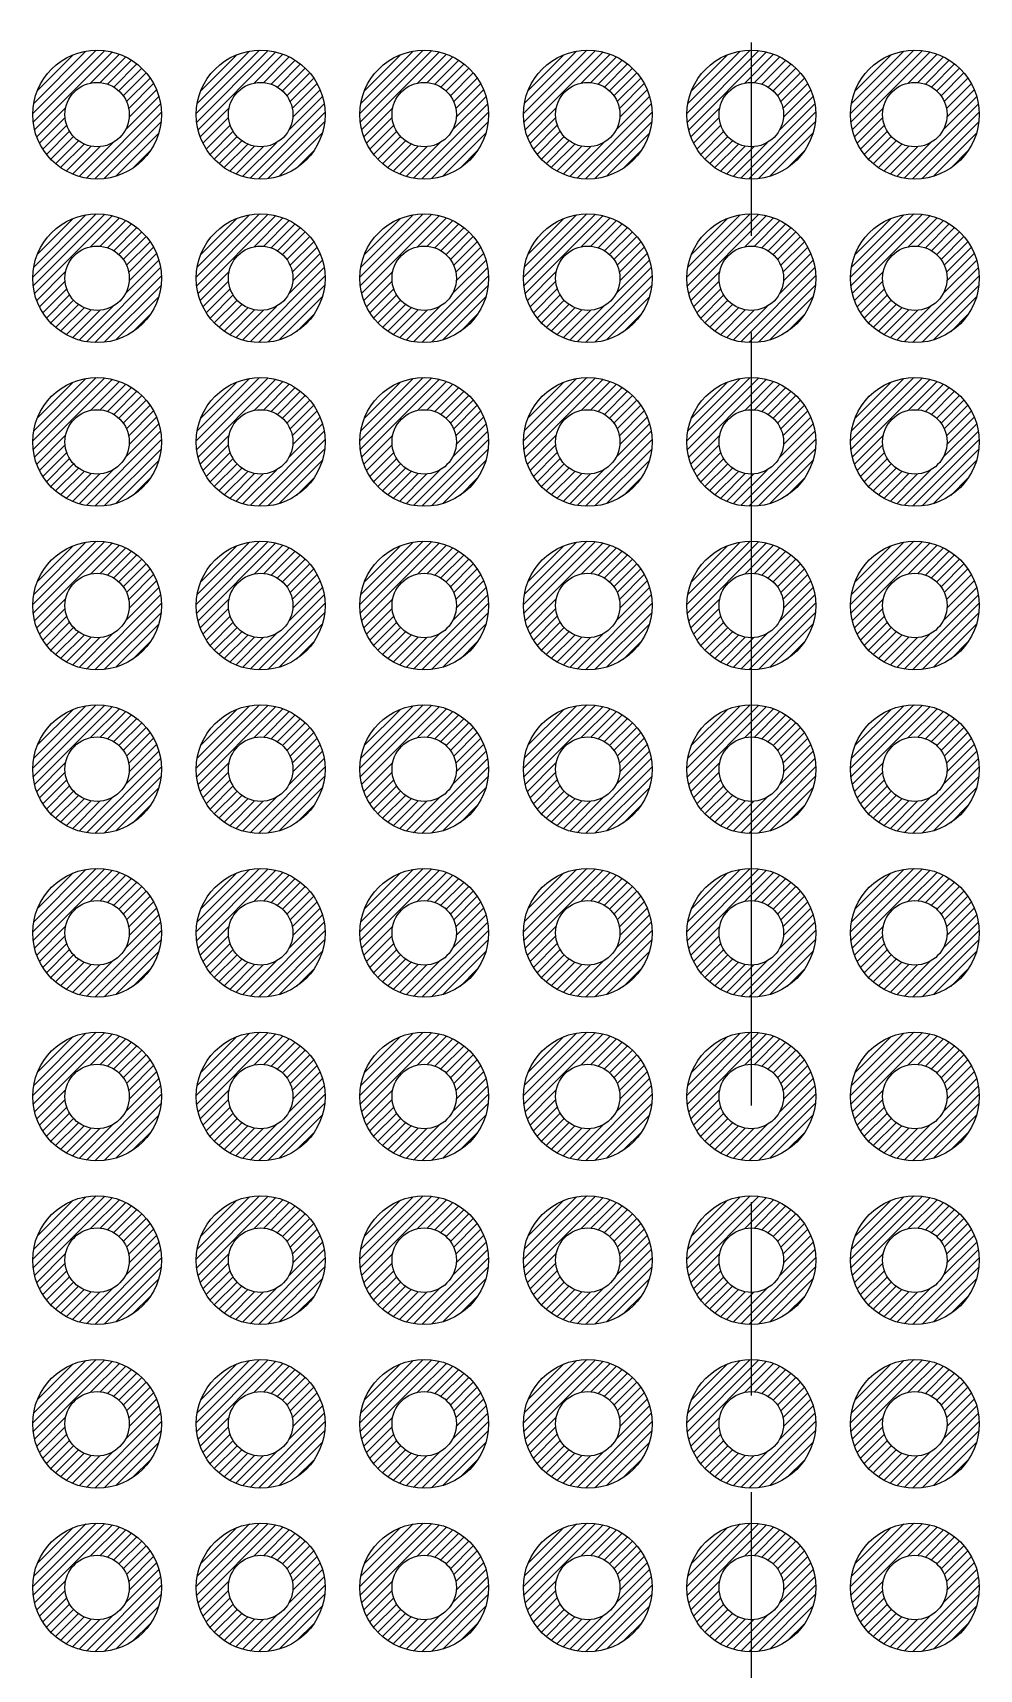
# Model space of a CAD drawing. Header units: millimetres. Extents: x 0 to 403, y 0 to 280.
# Drawn here: x 123.58 to 138.28, y 152.59 to 177.99 of the extents above; entities that cross this region are included whole.
import ezdxf

# ---------------------------------------------------------------- set-up
doc = ezdxf.new("R2010")
doc.units = ezdxf.units.MM
doc.linetypes.add('AM_ISO08W050', pattern=[18, 12, -1.5, 3, -1.5])
for name, color, linetype, lineweight in [('AM_7', 4, 'AM_ISO08W050', 25), ('AM_8', 1, 'Continuous', 25), ('はんだ', 8, 'Continuous', 25), ('基板', 3, 'Continuous', 25)]:
    doc.layers.add(name, color=color, linetype=linetype, lineweight=lineweight)

msp = doc.modelspace()

# ---------------------------------------------------------------- hatches: boundary and pattern name
at = {"layer": 'AM_8'}
h = msp.add_hatch(dxfattribs=at)
h.set_pattern_fill('_U', color=8, scale=0.1, angle=45, style=0, pattern_type=0)
h.set_pattern_definition([(45, (43.22403, 5.72741), (-0.07071068, 0.07071068), [])])
edge = h.paths.add_edge_path()
edge.add_arc((124.581, 176.719), 1, 191.4592, 474.2062)
edge.add_arc((124.581, 176.719), 1, 114.2062, 191.4592)
edge = h.paths.add_edge_path(flags=16)
edge.add_arc((124.581, 176.719), 0.5, -245.7938, 11.4592, ccw=False)
edge.add_arc((124.581, 176.719), 0.5, 11.4592, 114.2062, ccw=False)
h = msp.add_hatch(dxfattribs=at)
h.set_pattern_fill('_U', color=8, scale=0.1, angle=45, style=0, pattern_type=0)
h.set_pattern_definition([(45, (45.76403, 5.72741), (-0.07071068, 0.07071068), [])])
edge = h.paths.add_edge_path()
edge.add_arc((127.121, 176.719), 1, 191.4592, 474.2062)
edge.add_arc((127.121, 176.719), 1, 114.2062, 191.4592)
edge = h.paths.add_edge_path(flags=16)
edge.add_arc((127.121, 176.719), 0.5, -245.7938, 11.4592, ccw=False)
edge.add_arc((127.121, 176.719), 0.5, 11.4592, 114.2062, ccw=False)
h = msp.add_hatch(dxfattribs=at)
h.set_pattern_fill('_U', color=8, scale=0.1, angle=45, style=0, pattern_type=0)
h.set_pattern_definition([(45, (48.30403, 5.72741), (-0.07071068, 0.07071068), [])])
edge = h.paths.add_edge_path()
edge.add_arc((129.661, 176.719), 1, 191.4592, 474.2062)
edge.add_arc((129.661, 176.719), 1, 114.2062, 191.4592)
edge = h.paths.add_edge_path(flags=16)
edge.add_arc((129.661, 176.719), 0.5, -245.7938, 11.4592, ccw=False)
edge.add_arc((129.661, 176.719), 0.5, 11.4592, 114.2062, ccw=False)
h = msp.add_hatch(dxfattribs=at)
h.set_pattern_fill('_U', color=8, scale=0.1, angle=45, style=0, pattern_type=0)
h.set_pattern_definition([(45, (50.84403, 5.72741), (-0.07071068, 0.07071068), [])])
edge = h.paths.add_edge_path()
edge.add_arc((132.201, 176.719), 1, 191.4592, 474.2062)
edge.add_arc((132.201, 176.719), 1, 114.2062, 191.4592)
edge = h.paths.add_edge_path(flags=16)
edge.add_arc((132.201, 176.719), 0.5, -245.7938, 11.4592, ccw=False)
edge.add_arc((132.201, 176.719), 0.5, 11.4592, 114.2062, ccw=False)
h = msp.add_hatch(dxfattribs=at)
h.set_pattern_fill('_U', color=8, scale=0.1, angle=45, style=0, pattern_type=0)
h.set_pattern_definition([(45, (53.38403, 5.72741), (-0.07071068, 0.07071068), [])])
edge = h.paths.add_edge_path()
edge.add_arc((134.741, 176.719), 1, 191.4592, 474.2062)
edge.add_arc((134.741, 176.719), 1, 114.2062, 191.4592)
edge = h.paths.add_edge_path(flags=16)
edge.add_arc((134.741, 176.719), 0.5, -245.7938, 11.4592, ccw=False)
edge.add_arc((134.741, 176.719), 0.5, 11.4592, 114.2062, ccw=False)
h = msp.add_hatch(dxfattribs=at)
h.set_pattern_fill('_U', color=8, scale=0.1, angle=45, style=0, pattern_type=0)
h.set_pattern_definition([(45, (55.92403, 5.72741), (-0.07071068, 0.07071068), [])])
edge = h.paths.add_edge_path()
edge.add_arc((137.281, 176.719), 1, 191.4592, 474.2062)
edge.add_arc((137.281, 176.719), 1, 114.2062, 191.4592)
edge = h.paths.add_edge_path(flags=16)
edge.add_arc((137.281, 176.719), 0.5, -245.7938, 11.4592, ccw=False)
edge.add_arc((137.281, 176.719), 0.5, 11.4592, 114.2062, ccw=False)
h = msp.add_hatch(dxfattribs=at)
h.set_pattern_fill('_U', color=8, scale=0.1, angle=45, style=0, pattern_type=0)
h.set_pattern_definition([(45, (43.22403, 3.18741), (-0.07071068, 0.07071068), [])])
edge = h.paths.add_edge_path()
edge.add_arc((124.581, 174.179), 1, 191.4592, 474.2062)
edge.add_arc((124.581, 174.179), 1, 114.2062, 191.4592)
edge = h.paths.add_edge_path(flags=16)
edge.add_arc((124.581, 174.179), 0.5, -245.7938, 11.4592, ccw=False)
edge.add_arc((124.581, 174.179), 0.5, 11.4592, 114.2062, ccw=False)
h = msp.add_hatch(dxfattribs=at)
h.set_pattern_fill('_U', color=8, scale=0.1, angle=45, style=0, pattern_type=0)
h.set_pattern_definition([(45, (45.76403, 3.18741), (-0.07071068, 0.07071068), [])])
edge = h.paths.add_edge_path()
edge.add_arc((127.121, 174.179), 1, 191.4592, 474.2062)
edge.add_arc((127.121, 174.179), 1, 114.2062, 191.4592)
edge = h.paths.add_edge_path(flags=16)
edge.add_arc((127.121, 174.179), 0.5, -245.7938, 11.4592, ccw=False)
edge.add_arc((127.121, 174.179), 0.5, 11.4592, 114.2062, ccw=False)
h = msp.add_hatch(dxfattribs=at)
h.set_pattern_fill('_U', color=8, scale=0.1, angle=45, style=0, pattern_type=0)
h.set_pattern_definition([(45, (48.30403, 3.18741), (-0.07071068, 0.07071068), [])])
edge = h.paths.add_edge_path()
edge.add_arc((129.661, 174.179), 1, 191.4592, 474.2062)
edge.add_arc((129.661, 174.179), 1, 114.2062, 191.4592)
edge = h.paths.add_edge_path(flags=16)
edge.add_arc((129.661, 174.179), 0.5, -245.7938, 11.4592, ccw=False)
edge.add_arc((129.661, 174.179), 0.5, 11.4592, 114.2062, ccw=False)
h = msp.add_hatch(dxfattribs=at)
h.set_pattern_fill('_U', color=8, scale=0.1, angle=45, style=0, pattern_type=0)
h.set_pattern_definition([(45, (50.84403, 3.18741), (-0.07071068, 0.07071068), [])])
edge = h.paths.add_edge_path()
edge.add_arc((132.201, 174.179), 1, 191.4592, 474.2062)
edge.add_arc((132.201, 174.179), 1, 114.2062, 191.4592)
edge = h.paths.add_edge_path(flags=16)
edge.add_arc((132.201, 174.179), 0.5, -245.7938, 11.4592, ccw=False)
edge.add_arc((132.201, 174.179), 0.5, 11.4592, 114.2062, ccw=False)
h = msp.add_hatch(dxfattribs=at)
h.set_pattern_fill('_U', color=8, scale=0.1, angle=45, style=0, pattern_type=0)
h.set_pattern_definition([(45, (53.38403, 3.18741), (-0.07071068, 0.07071068), [])])
edge = h.paths.add_edge_path()
edge.add_arc((134.741, 174.179), 1, 191.4592, 474.2062)
edge.add_arc((134.741, 174.179), 1, 114.2062, 191.4592)
edge = h.paths.add_edge_path(flags=16)
edge.add_arc((134.741, 174.179), 0.5, -245.7938, 11.4592, ccw=False)
edge.add_arc((134.741, 174.179), 0.5, 11.4592, 114.2062, ccw=False)
h = msp.add_hatch(dxfattribs=at)
h.set_pattern_fill('_U', color=8, scale=0.1, angle=45, style=0, pattern_type=0)
h.set_pattern_definition([(45, (55.92403, 3.18741), (-0.07071068, 0.07071068), [])])
edge = h.paths.add_edge_path()
edge.add_arc((137.281, 174.179), 1, 191.4592, 474.2062)
edge.add_arc((137.281, 174.179), 1, 114.2062, 191.4592)
edge = h.paths.add_edge_path(flags=16)
edge.add_arc((137.281, 174.179), 0.5, -245.7938, 11.4592, ccw=False)
edge.add_arc((137.281, 174.179), 0.5, 11.4592, 114.2062, ccw=False)
h = msp.add_hatch(dxfattribs=at)
h.set_pattern_fill('_U', color=8, scale=0.1, angle=45, style=0, pattern_type=0)
h.set_pattern_definition([(45, (43.22403, 0.64741), (-0.07071068, 0.07071068), [])])
edge = h.paths.add_edge_path()
edge.add_arc((124.581, 171.639), 1, 191.4592, 474.2062)
edge.add_arc((124.581, 171.639), 1, 114.2062, 191.4592)
edge = h.paths.add_edge_path(flags=16)
edge.add_arc((124.581, 171.639), 0.5, -245.7938, 11.4592, ccw=False)
edge.add_arc((124.581, 171.639), 0.5, 11.4592, 114.2062, ccw=False)
h = msp.add_hatch(dxfattribs=at)
h.set_pattern_fill('_U', color=8, scale=0.1, angle=45, style=0, pattern_type=0)
h.set_pattern_definition([(45, (45.76403, 0.64741), (-0.07071068, 0.07071068), [])])
edge = h.paths.add_edge_path()
edge.add_arc((127.121, 171.639), 1, 191.4592, 474.2062)
edge.add_arc((127.121, 171.639), 1, 114.2062, 191.4592)
edge = h.paths.add_edge_path(flags=16)
edge.add_arc((127.121, 171.639), 0.5, -245.7938, 11.4592, ccw=False)
edge.add_arc((127.121, 171.639), 0.5, 11.4592, 114.2062, ccw=False)
h = msp.add_hatch(dxfattribs=at)
h.set_pattern_fill('_U', color=8, scale=0.1, angle=45, style=0, pattern_type=0)
h.set_pattern_definition([(45, (48.30403, 0.64741), (-0.07071068, 0.07071068), [])])
edge = h.paths.add_edge_path()
edge.add_arc((129.661, 171.639), 1, 191.4592, 474.2062)
edge.add_arc((129.661, 171.639), 1, 114.2062, 191.4592)
edge = h.paths.add_edge_path(flags=16)
edge.add_arc((129.661, 171.639), 0.5, -245.7938, 11.4592, ccw=False)
edge.add_arc((129.661, 171.639), 0.5, 11.4592, 114.2062, ccw=False)
h = msp.add_hatch(dxfattribs=at)
h.set_pattern_fill('_U', color=8, scale=0.1, angle=45, style=0, pattern_type=0)
h.set_pattern_definition([(45, (50.84403, 0.64741), (-0.07071068, 0.07071068), [])])
edge = h.paths.add_edge_path()
edge.add_arc((132.201, 171.639), 1, 191.4592, 474.2062)
edge.add_arc((132.201, 171.639), 1, 114.2062, 191.4592)
edge = h.paths.add_edge_path(flags=16)
edge.add_arc((132.201, 171.639), 0.5, -245.7938, 11.4592, ccw=False)
edge.add_arc((132.201, 171.639), 0.5, 11.4592, 114.2062, ccw=False)
h = msp.add_hatch(dxfattribs=at)
h.set_pattern_fill('_U', color=8, scale=0.1, angle=45, style=0, pattern_type=0)
h.set_pattern_definition([(45, (53.38403, 0.64741), (-0.07071068, 0.07071068), [])])
edge = h.paths.add_edge_path()
edge.add_arc((134.741, 171.639), 1, 191.4592, 474.2062)
edge.add_arc((134.741, 171.639), 1, 114.2062, 191.4592)
edge = h.paths.add_edge_path(flags=16)
edge.add_arc((134.741, 171.639), 0.5, -245.7938, 11.4592, ccw=False)
edge.add_arc((134.741, 171.639), 0.5, 11.4592, 114.2062, ccw=False)
h = msp.add_hatch(dxfattribs=at)
h.set_pattern_fill('_U', color=8, scale=0.1, angle=45, style=0, pattern_type=0)
h.set_pattern_definition([(45, (55.92403, 0.64741), (-0.07071068, 0.07071068), [])])
edge = h.paths.add_edge_path()
edge.add_arc((137.281, 171.639), 1, 191.4592, 474.2062)
edge.add_arc((137.281, 171.639), 1, 114.2062, 191.4592)
edge = h.paths.add_edge_path(flags=16)
edge.add_arc((137.281, 171.639), 0.5, -245.7938, 11.4592, ccw=False)
edge.add_arc((137.281, 171.639), 0.5, 11.4592, 114.2062, ccw=False)
h = msp.add_hatch(dxfattribs=at)
h.set_pattern_fill('_U', color=8, scale=0.1, angle=45, style=0, pattern_type=0)
h.set_pattern_definition([(45, (43.22403, -1.89259), (-0.07071068, 0.07071068), [])])
edge = h.paths.add_edge_path()
edge.add_arc((124.581, 169.099), 1, 191.4592, 474.2062)
edge.add_arc((124.581, 169.099), 1, 114.2062, 191.4592)
edge = h.paths.add_edge_path(flags=16)
edge.add_arc((124.581, 169.099), 0.5, -245.7938, 11.4592, ccw=False)
edge.add_arc((124.581, 169.099), 0.5, 11.4592, 114.2062, ccw=False)
h = msp.add_hatch(dxfattribs=at)
h.set_pattern_fill('_U', color=8, scale=0.1, angle=45, style=0, pattern_type=0)
h.set_pattern_definition([(45, (45.76403, -1.89259), (-0.07071068, 0.07071068), [])])
edge = h.paths.add_edge_path()
edge.add_arc((127.121, 169.099), 1, 191.4592, 474.2062)
edge.add_arc((127.121, 169.099), 1, 114.2062, 191.4592)
edge = h.paths.add_edge_path(flags=16)
edge.add_arc((127.121, 169.099), 0.5, -245.7938, 11.4592, ccw=False)
edge.add_arc((127.121, 169.099), 0.5, 11.4592, 114.2062, ccw=False)
h = msp.add_hatch(dxfattribs=at)
h.set_pattern_fill('_U', color=8, scale=0.1, angle=45, style=0, pattern_type=0)
h.set_pattern_definition([(45, (48.30403, -1.89259), (-0.07071068, 0.07071068), [])])
edge = h.paths.add_edge_path()
edge.add_arc((129.661, 169.099), 1, 191.4592, 474.2062)
edge.add_arc((129.661, 169.099), 1, 114.2062, 191.4592)
edge = h.paths.add_edge_path(flags=16)
edge.add_arc((129.661, 169.099), 0.5, -245.7938, 11.4592, ccw=False)
edge.add_arc((129.661, 169.099), 0.5, 11.4592, 114.2062, ccw=False)
h = msp.add_hatch(dxfattribs=at)
h.set_pattern_fill('_U', color=8, scale=0.1, angle=45, style=0, pattern_type=0)
h.set_pattern_definition([(45, (50.84403, -1.89259), (-0.07071068, 0.07071068), [])])
edge = h.paths.add_edge_path()
edge.add_arc((132.201, 169.099), 1, 191.4592, 474.2062)
edge.add_arc((132.201, 169.099), 1, 114.2062, 191.4592)
edge = h.paths.add_edge_path(flags=16)
edge.add_arc((132.201, 169.099), 0.5, -245.7938, 11.4592, ccw=False)
edge.add_arc((132.201, 169.099), 0.5, 11.4592, 114.2062, ccw=False)
h = msp.add_hatch(dxfattribs=at)
h.set_pattern_fill('_U', color=8, scale=0.1, angle=45, style=0, pattern_type=0)
h.set_pattern_definition([(45, (53.38403, -1.89259), (-0.07071068, 0.07071068), [])])
edge = h.paths.add_edge_path()
edge.add_arc((134.741, 169.099), 1, 191.4592, 474.2062)
edge.add_arc((134.741, 169.099), 1, 114.2062, 191.4592)
edge = h.paths.add_edge_path(flags=16)
edge.add_arc((134.741, 169.099), 0.5, -245.7938, 11.4592, ccw=False)
edge.add_arc((134.741, 169.099), 0.5, 11.4592, 114.2062, ccw=False)
h = msp.add_hatch(dxfattribs=at)
h.set_pattern_fill('_U', color=8, scale=0.1, angle=45, style=0, pattern_type=0)
h.set_pattern_definition([(45, (55.92403, -1.89259), (-0.07071068, 0.07071068), [])])
edge = h.paths.add_edge_path()
edge.add_arc((137.281, 169.099), 1, 191.4592, 474.2062)
edge.add_arc((137.281, 169.099), 1, 114.2062, 191.4592)
edge = h.paths.add_edge_path(flags=16)
edge.add_arc((137.281, 169.099), 0.5, -245.7938, 11.4592, ccw=False)
edge.add_arc((137.281, 169.099), 0.5, 11.4592, 114.2062, ccw=False)
h = msp.add_hatch(dxfattribs=at)
h.set_pattern_fill('_U', color=8, scale=0.1, angle=45, style=0, pattern_type=0)
h.set_pattern_definition([(45, (43.22403, -4.43259), (-0.07071068, 0.07071068), [])])
edge = h.paths.add_edge_path()
edge.add_arc((124.581, 166.559), 1, 191.4592, 474.2062)
edge.add_arc((124.581, 166.559), 1, 114.2062, 191.4592)
edge = h.paths.add_edge_path(flags=16)
edge.add_arc((124.581, 166.559), 0.5, -245.7938, 11.4592, ccw=False)
edge.add_arc((124.581, 166.559), 0.5, 11.4592, 114.2062, ccw=False)
h = msp.add_hatch(dxfattribs=at)
h.set_pattern_fill('_U', color=8, scale=0.1, angle=45, style=0, pattern_type=0)
h.set_pattern_definition([(45, (45.76403, -4.43259), (-0.07071068, 0.07071068), [])])
edge = h.paths.add_edge_path()
edge.add_arc((127.121, 166.559), 1, 191.4592, 474.2062)
edge.add_arc((127.121, 166.559), 1, 114.2062, 191.4592)
edge = h.paths.add_edge_path(flags=16)
edge.add_arc((127.121, 166.559), 0.5, -245.7938, 11.4592, ccw=False)
edge.add_arc((127.121, 166.559), 0.5, 11.4592, 114.2062, ccw=False)
h = msp.add_hatch(dxfattribs=at)
h.set_pattern_fill('_U', color=8, scale=0.1, angle=45, style=0, pattern_type=0)
h.set_pattern_definition([(45, (48.30403, -4.43259), (-0.07071068, 0.07071068), [])])
edge = h.paths.add_edge_path()
edge.add_arc((129.661, 166.559), 1, 191.4592, 474.2062)
edge.add_arc((129.661, 166.559), 1, 114.2062, 191.4592)
edge = h.paths.add_edge_path(flags=16)
edge.add_arc((129.661, 166.559), 0.5, -245.7938, 11.4592, ccw=False)
edge.add_arc((129.661, 166.559), 0.5, 11.4592, 114.2062, ccw=False)
h = msp.add_hatch(dxfattribs=at)
h.set_pattern_fill('_U', color=8, scale=0.1, angle=45, style=0, pattern_type=0)
h.set_pattern_definition([(45, (50.84403, -4.43259), (-0.07071068, 0.07071068), [])])
edge = h.paths.add_edge_path()
edge.add_arc((132.201, 166.559), 1, 191.4592, 474.2062)
edge.add_arc((132.201, 166.559), 1, 114.2062, 191.4592)
edge = h.paths.add_edge_path(flags=16)
edge.add_arc((132.201, 166.559), 0.5, -245.7938, 11.4592, ccw=False)
edge.add_arc((132.201, 166.559), 0.5, 11.4592, 114.2062, ccw=False)
h = msp.add_hatch(dxfattribs=at)
h.set_pattern_fill('_U', color=8, scale=0.1, angle=45, style=0, pattern_type=0)
h.set_pattern_definition([(45, (53.38403, -4.43259), (-0.07071068, 0.07071068), [])])
edge = h.paths.add_edge_path()
edge.add_arc((134.741, 166.559), 1, 191.4592, 474.2062)
edge.add_arc((134.741, 166.559), 1, 114.2062, 191.4592)
edge = h.paths.add_edge_path(flags=16)
edge.add_arc((134.741, 166.559), 0.5, -245.7938, 11.4592, ccw=False)
edge.add_arc((134.741, 166.559), 0.5, 11.4592, 114.2062, ccw=False)
h = msp.add_hatch(dxfattribs=at)
h.set_pattern_fill('_U', color=8, scale=0.1, angle=45, style=0, pattern_type=0)
h.set_pattern_definition([(45, (55.92403, -4.43259), (-0.07071068, 0.07071068), [])])
edge = h.paths.add_edge_path()
edge.add_arc((137.281, 166.559), 1, 191.4592, 474.2062)
edge.add_arc((137.281, 166.559), 1, 114.2062, 191.4592)
edge = h.paths.add_edge_path(flags=16)
edge.add_arc((137.281, 166.559), 0.5, -245.7938, 11.4592, ccw=False)
edge.add_arc((137.281, 166.559), 0.5, 11.4592, 114.2062, ccw=False)
h = msp.add_hatch(dxfattribs=at)
h.set_pattern_fill('_U', color=8, scale=0.1, angle=45, style=0, pattern_type=0)
h.set_pattern_definition([(45, (43.22403, -6.97259), (-0.07071068, 0.07071068), [])])
edge = h.paths.add_edge_path()
edge.add_arc((124.581, 164.019), 1, 191.4592, 474.2062)
edge.add_arc((124.581, 164.019), 1, 114.2062, 191.4592)
edge = h.paths.add_edge_path(flags=16)
edge.add_arc((124.581, 164.019), 0.5, -245.7938, 11.4592, ccw=False)
edge.add_arc((124.581, 164.019), 0.5, 11.4592, 114.2062, ccw=False)
h = msp.add_hatch(dxfattribs=at)
h.set_pattern_fill('_U', color=8, scale=0.1, angle=45, style=0, pattern_type=0)
h.set_pattern_definition([(45, (45.76403, -6.97259), (-0.07071068, 0.07071068), [])])
edge = h.paths.add_edge_path()
edge.add_arc((127.121, 164.019), 1, 191.4592, 474.2062)
edge.add_arc((127.121, 164.019), 1, 114.2062, 191.4592)
edge = h.paths.add_edge_path(flags=16)
edge.add_arc((127.121, 164.019), 0.5, -245.7938, 11.4592, ccw=False)
edge.add_arc((127.121, 164.019), 0.5, 11.4592, 114.2062, ccw=False)
h = msp.add_hatch(dxfattribs=at)
h.set_pattern_fill('_U', color=8, scale=0.1, angle=45, style=0, pattern_type=0)
h.set_pattern_definition([(45, (48.30403, -6.97259), (-0.07071068, 0.07071068), [])])
edge = h.paths.add_edge_path()
edge.add_arc((129.661, 164.019), 1, 191.4592, 474.2062)
edge.add_arc((129.661, 164.019), 1, 114.2062, 191.4592)
edge = h.paths.add_edge_path(flags=16)
edge.add_arc((129.661, 164.019), 0.5, -245.7938, 11.4592, ccw=False)
edge.add_arc((129.661, 164.019), 0.5, 11.4592, 114.2062, ccw=False)
h = msp.add_hatch(dxfattribs=at)
h.set_pattern_fill('_U', color=8, scale=0.1, angle=45, style=0, pattern_type=0)
h.set_pattern_definition([(45, (50.84403, -6.97259), (-0.07071068, 0.07071068), [])])
edge = h.paths.add_edge_path()
edge.add_arc((132.201, 164.019), 1, 191.4592, 474.2062)
edge.add_arc((132.201, 164.019), 1, 114.2062, 191.4592)
edge = h.paths.add_edge_path(flags=16)
edge.add_arc((132.201, 164.019), 0.5, -245.7938, 11.4592, ccw=False)
edge.add_arc((132.201, 164.019), 0.5, 11.4592, 114.2062, ccw=False)
h = msp.add_hatch(dxfattribs=at)
h.set_pattern_fill('_U', color=8, scale=0.1, angle=45, style=0, pattern_type=0)
h.set_pattern_definition([(45, (53.38403, -6.97259), (-0.07071068, 0.07071068), [])])
edge = h.paths.add_edge_path()
edge.add_arc((134.741, 164.019), 1, 191.4592, 474.2062)
edge.add_arc((134.741, 164.019), 1, 114.2062, 191.4592)
edge = h.paths.add_edge_path(flags=16)
edge.add_arc((134.741, 164.019), 0.5, -245.7938, 11.4592, ccw=False)
edge.add_arc((134.741, 164.019), 0.5, 11.4592, 114.2062, ccw=False)
h = msp.add_hatch(dxfattribs=at)
h.set_pattern_fill('_U', color=8, scale=0.1, angle=45, style=0, pattern_type=0)
h.set_pattern_definition([(45, (55.92403, -6.97259), (-0.07071068, 0.07071068), [])])
edge = h.paths.add_edge_path()
edge.add_arc((137.281, 164.019), 1, 191.4592, 474.2062)
edge.add_arc((137.281, 164.019), 1, 114.2062, 191.4592)
edge = h.paths.add_edge_path(flags=16)
edge.add_arc((137.281, 164.019), 0.5, -245.7938, 11.4592, ccw=False)
edge.add_arc((137.281, 164.019), 0.5, 11.4592, 114.2062, ccw=False)
h = msp.add_hatch(dxfattribs=at)
h.set_pattern_fill('_U', color=8, scale=0.1, angle=45, style=0, pattern_type=0)
h.set_pattern_definition([(45, (43.22403, -9.51259), (-0.07071068, 0.07071068), [])])
edge = h.paths.add_edge_path()
edge.add_arc((124.581, 161.479), 1, 191.4592, 474.2062)
edge.add_arc((124.581, 161.479), 1, 114.2062, 191.4592)
edge = h.paths.add_edge_path(flags=16)
edge.add_arc((124.581, 161.479), 0.5, -245.7938, 11.4592, ccw=False)
edge.add_arc((124.581, 161.479), 0.5, 11.4592, 114.2062, ccw=False)
h = msp.add_hatch(dxfattribs=at)
h.set_pattern_fill('_U', color=8, scale=0.1, angle=45, style=0, pattern_type=0)
h.set_pattern_definition([(45, (45.76403, -9.51259), (-0.07071068, 0.07071068), [])])
edge = h.paths.add_edge_path()
edge.add_arc((127.121, 161.479), 1, 191.4592, 474.2062)
edge.add_arc((127.121, 161.479), 1, 114.2062, 191.4592)
edge = h.paths.add_edge_path(flags=16)
edge.add_arc((127.121, 161.479), 0.5, -245.7938, 11.4592, ccw=False)
edge.add_arc((127.121, 161.479), 0.5, 11.4592, 114.2062, ccw=False)
h = msp.add_hatch(dxfattribs=at)
h.set_pattern_fill('_U', color=8, scale=0.1, angle=45, style=0, pattern_type=0)
h.set_pattern_definition([(45, (48.30403, -9.51259), (-0.07071068, 0.07071068), [])])
edge = h.paths.add_edge_path()
edge.add_arc((129.661, 161.479), 1, 191.4592, 474.2062)
edge.add_arc((129.661, 161.479), 1, 114.2062, 191.4592)
edge = h.paths.add_edge_path(flags=16)
edge.add_arc((129.661, 161.479), 0.5, -245.7938, 11.4592, ccw=False)
edge.add_arc((129.661, 161.479), 0.5, 11.4592, 114.2062, ccw=False)
h = msp.add_hatch(dxfattribs=at)
h.set_pattern_fill('_U', color=8, scale=0.1, angle=45, style=0, pattern_type=0)
h.set_pattern_definition([(45, (50.84403, -9.51259), (-0.07071068, 0.07071068), [])])
edge = h.paths.add_edge_path()
edge.add_arc((132.201, 161.479), 1, 191.4592, 474.2062)
edge.add_arc((132.201, 161.479), 1, 114.2062, 191.4592)
edge = h.paths.add_edge_path(flags=16)
edge.add_arc((132.201, 161.479), 0.5, -245.7938, 11.4592, ccw=False)
edge.add_arc((132.201, 161.479), 0.5, 11.4592, 114.2062, ccw=False)
h = msp.add_hatch(dxfattribs=at)
h.set_pattern_fill('_U', color=8, scale=0.1, angle=45, style=0, pattern_type=0)
h.set_pattern_definition([(45, (53.38403, -9.51259), (-0.07071068, 0.07071068), [])])
edge = h.paths.add_edge_path()
edge.add_arc((134.741, 161.479), 1, 191.4592, 474.2062)
edge.add_arc((134.741, 161.479), 1, 114.2062, 191.4592)
edge = h.paths.add_edge_path(flags=16)
edge.add_arc((134.741, 161.479), 0.5, -245.7938, 11.4592, ccw=False)
edge.add_arc((134.741, 161.479), 0.5, 11.4592, 114.2062, ccw=False)
h = msp.add_hatch(dxfattribs=at)
h.set_pattern_fill('_U', color=8, scale=0.1, angle=45, style=0, pattern_type=0)
h.set_pattern_definition([(45, (55.92403, -9.51259), (-0.07071068, 0.07071068), [])])
edge = h.paths.add_edge_path()
edge.add_arc((137.281, 161.479), 1, 191.4592, 474.2062)
edge.add_arc((137.281, 161.479), 1, 114.2062, 191.4592)
edge = h.paths.add_edge_path(flags=16)
edge.add_arc((137.281, 161.479), 0.5, -245.7938, 11.4592, ccw=False)
edge.add_arc((137.281, 161.479), 0.5, 11.4592, 114.2062, ccw=False)
h = msp.add_hatch(dxfattribs=at)
h.set_pattern_fill('_U', color=8, scale=0.1, angle=45, style=0, pattern_type=0)
h.set_pattern_definition([(45, (43.22403, -12.05259), (-0.07071068, 0.07071068), [])])
edge = h.paths.add_edge_path()
edge.add_arc((124.581, 158.939), 1, 191.4592, 474.2062)
edge.add_arc((124.581, 158.939), 1, 114.2062, 191.4592)
edge = h.paths.add_edge_path(flags=16)
edge.add_arc((124.581, 158.939), 0.5, -245.7938, 11.4592, ccw=False)
edge.add_arc((124.581, 158.939), 0.5, 11.4592, 114.2062, ccw=False)
h = msp.add_hatch(dxfattribs=at)
h.set_pattern_fill('_U', color=8, scale=0.1, angle=45, style=0, pattern_type=0)
h.set_pattern_definition([(45, (45.76403, -12.05259), (-0.07071068, 0.07071068), [])])
edge = h.paths.add_edge_path()
edge.add_arc((127.121, 158.939), 1, 191.4592, 474.2062)
edge.add_arc((127.121, 158.939), 1, 114.2062, 191.4592)
edge = h.paths.add_edge_path(flags=16)
edge.add_arc((127.121, 158.939), 0.5, -245.7938, 11.4592, ccw=False)
edge.add_arc((127.121, 158.939), 0.5, 11.4592, 114.2062, ccw=False)
h = msp.add_hatch(dxfattribs=at)
h.set_pattern_fill('_U', color=8, scale=0.1, angle=45, style=0, pattern_type=0)
h.set_pattern_definition([(45, (48.30403, -12.05259), (-0.07071068, 0.07071068), [])])
edge = h.paths.add_edge_path()
edge.add_arc((129.661, 158.939), 1, 191.4592, 474.2062)
edge.add_arc((129.661, 158.939), 1, 114.2062, 191.4592)
edge = h.paths.add_edge_path(flags=16)
edge.add_arc((129.661, 158.939), 0.5, -245.7938, 11.4592, ccw=False)
edge.add_arc((129.661, 158.939), 0.5, 11.4592, 114.2062, ccw=False)
h = msp.add_hatch(dxfattribs=at)
h.set_pattern_fill('_U', color=8, scale=0.1, angle=45, style=0, pattern_type=0)
h.set_pattern_definition([(45, (50.84403, -12.05259), (-0.07071068, 0.07071068), [])])
edge = h.paths.add_edge_path()
edge.add_arc((132.201, 158.939), 1, 191.4592, 474.2062)
edge.add_arc((132.201, 158.939), 1, 114.2062, 191.4592)
edge = h.paths.add_edge_path(flags=16)
edge.add_arc((132.201, 158.939), 0.5, -245.7938, 11.4592, ccw=False)
edge.add_arc((132.201, 158.939), 0.5, 11.4592, 114.2062, ccw=False)
h = msp.add_hatch(dxfattribs=at)
h.set_pattern_fill('_U', color=8, scale=0.1, angle=45, style=0, pattern_type=0)
h.set_pattern_definition([(45, (53.38403, -12.05259), (-0.07071068, 0.07071068), [])])
edge = h.paths.add_edge_path()
edge.add_arc((134.741, 158.939), 1, 191.4592, 474.2062)
edge.add_arc((134.741, 158.939), 1, 114.2062, 191.4592)
edge = h.paths.add_edge_path(flags=16)
edge.add_arc((134.741, 158.939), 0.5, -245.7938, 11.4592, ccw=False)
edge.add_arc((134.741, 158.939), 0.5, 11.4592, 114.2062, ccw=False)
h = msp.add_hatch(dxfattribs=at)
h.set_pattern_fill('_U', color=8, scale=0.1, angle=45, style=0, pattern_type=0)
h.set_pattern_definition([(45, (55.92403, -12.05259), (-0.07071068, 0.07071068), [])])
edge = h.paths.add_edge_path()
edge.add_arc((137.281, 158.939), 1, 191.4592, 474.2062)
edge.add_arc((137.281, 158.939), 1, 114.2062, 191.4592)
edge = h.paths.add_edge_path(flags=16)
edge.add_arc((137.281, 158.939), 0.5, -245.7938, 11.4592, ccw=False)
edge.add_arc((137.281, 158.939), 0.5, 11.4592, 114.2062, ccw=False)
h = msp.add_hatch(dxfattribs=at)
h.set_pattern_fill('_U', color=8, scale=0.1, angle=45, style=0, pattern_type=0)
h.set_pattern_definition([(45, (43.22403, -14.59259), (-0.07071068, 0.07071068), [])])
edge = h.paths.add_edge_path()
edge.add_arc((124.581, 156.399), 1, 191.4592, 474.2062)
edge.add_arc((124.581, 156.399), 1, 114.2062, 191.4592)
edge = h.paths.add_edge_path(flags=16)
edge.add_arc((124.581, 156.399), 0.5, -245.7938, 11.4592, ccw=False)
edge.add_arc((124.581, 156.399), 0.5, 11.4592, 114.2062, ccw=False)
h = msp.add_hatch(dxfattribs=at)
h.set_pattern_fill('_U', color=8, scale=0.1, angle=45, style=0, pattern_type=0)
h.set_pattern_definition([(45, (45.76403, -14.59259), (-0.07071068, 0.07071068), [])])
edge = h.paths.add_edge_path()
edge.add_arc((127.121, 156.399), 1, 191.4592, 474.2062)
edge.add_arc((127.121, 156.399), 1, 114.2062, 191.4592)
edge = h.paths.add_edge_path(flags=16)
edge.add_arc((127.121, 156.399), 0.5, -245.7938, 11.4592, ccw=False)
edge.add_arc((127.121, 156.399), 0.5, 11.4592, 114.2062, ccw=False)
h = msp.add_hatch(dxfattribs=at)
h.set_pattern_fill('_U', color=8, scale=0.1, angle=45, style=0, pattern_type=0)
h.set_pattern_definition([(45, (48.30403, -14.59259), (-0.07071068, 0.07071068), [])])
edge = h.paths.add_edge_path()
edge.add_arc((129.661, 156.399), 1, 191.4592, 474.2062)
edge.add_arc((129.661, 156.399), 1, 114.2062, 191.4592)
edge = h.paths.add_edge_path(flags=16)
edge.add_arc((129.661, 156.399), 0.5, -245.7938, 11.4592, ccw=False)
edge.add_arc((129.661, 156.399), 0.5, 11.4592, 114.2062, ccw=False)
h = msp.add_hatch(dxfattribs=at)
h.set_pattern_fill('_U', color=8, scale=0.1, angle=45, style=0, pattern_type=0)
h.set_pattern_definition([(45, (50.84403, -14.59259), (-0.07071068, 0.07071068), [])])
edge = h.paths.add_edge_path()
edge.add_arc((132.201, 156.399), 1, 191.4592, 474.2062)
edge.add_arc((132.201, 156.399), 1, 114.2062, 191.4592)
edge = h.paths.add_edge_path(flags=16)
edge.add_arc((132.201, 156.399), 0.5, -245.7938, 11.4592, ccw=False)
edge.add_arc((132.201, 156.399), 0.5, 11.4592, 114.2062, ccw=False)
h = msp.add_hatch(dxfattribs=at)
h.set_pattern_fill('_U', color=8, scale=0.1, angle=45, style=0, pattern_type=0)
h.set_pattern_definition([(45, (53.38403, -14.59259), (-0.07071068, 0.07071068), [])])
edge = h.paths.add_edge_path()
edge.add_arc((134.741, 156.399), 1, 191.4592, 474.2062)
edge.add_arc((134.741, 156.399), 1, 114.2062, 191.4592)
edge = h.paths.add_edge_path(flags=16)
edge.add_arc((134.741, 156.399), 0.5, -245.7938, 11.4592, ccw=False)
edge.add_arc((134.741, 156.399), 0.5, 11.4592, 114.2062, ccw=False)
h = msp.add_hatch(dxfattribs=at)
h.set_pattern_fill('_U', color=8, scale=0.1, angle=45, style=0, pattern_type=0)
h.set_pattern_definition([(45, (55.92403, -14.59259), (-0.07071068, 0.07071068), [])])
edge = h.paths.add_edge_path()
edge.add_arc((137.281, 156.399), 1, 191.4592, 474.2062)
edge.add_arc((137.281, 156.399), 1, 114.2062, 191.4592)
edge = h.paths.add_edge_path(flags=16)
edge.add_arc((137.281, 156.399), 0.5, -245.7938, 11.4592, ccw=False)
edge.add_arc((137.281, 156.399), 0.5, 11.4592, 114.2062, ccw=False)
h = msp.add_hatch(dxfattribs=at)
h.set_pattern_fill('_U', color=8, scale=0.1, angle=45, style=0, pattern_type=0)
h.set_pattern_definition([(45, (43.22403, -17.13259), (-0.07071068, 0.07071068), [])])
edge = h.paths.add_edge_path()
edge.add_arc((124.581, 153.859), 1, 191.4592, 474.2062)
edge.add_arc((124.581, 153.859), 1, 114.2062, 191.4592)
edge = h.paths.add_edge_path(flags=16)
edge.add_arc((124.581, 153.859), 0.5, -245.7938, 11.4592, ccw=False)
edge.add_arc((124.581, 153.859), 0.5, 11.4592, 114.2062, ccw=False)
h = msp.add_hatch(dxfattribs=at)
h.set_pattern_fill('_U', color=8, scale=0.1, angle=45, style=0, pattern_type=0)
h.set_pattern_definition([(45, (45.76403, -17.13259), (-0.07071068, 0.07071068), [])])
edge = h.paths.add_edge_path()
edge.add_arc((127.121, 153.859), 1, 191.4592, 474.2062)
edge.add_arc((127.121, 153.859), 1, 114.2062, 191.4592)
edge = h.paths.add_edge_path(flags=16)
edge.add_arc((127.121, 153.859), 0.5, -245.7938, 11.4592, ccw=False)
edge.add_arc((127.121, 153.859), 0.5, 11.4592, 114.2062, ccw=False)
h = msp.add_hatch(dxfattribs=at)
h.set_pattern_fill('_U', color=8, scale=0.1, angle=45, style=0, pattern_type=0)
h.set_pattern_definition([(45, (48.30403, -17.13259), (-0.07071068, 0.07071068), [])])
edge = h.paths.add_edge_path()
edge.add_arc((129.661, 153.859), 1, 191.4592, 474.2062)
edge.add_arc((129.661, 153.859), 1, 114.2062, 191.4592)
edge = h.paths.add_edge_path(flags=16)
edge.add_arc((129.661, 153.859), 0.5, -245.7938, 11.4592, ccw=False)
edge.add_arc((129.661, 153.859), 0.5, 11.4592, 114.2062, ccw=False)
h = msp.add_hatch(dxfattribs=at)
h.set_pattern_fill('_U', color=8, scale=0.1, angle=45, style=0, pattern_type=0)
h.set_pattern_definition([(45, (50.84403, -17.13259), (-0.07071068, 0.07071068), [])])
edge = h.paths.add_edge_path()
edge.add_arc((132.201, 153.859), 1, 191.4592, 474.2062)
edge.add_arc((132.201, 153.859), 1, 114.2062, 191.4592)
edge = h.paths.add_edge_path(flags=16)
edge.add_arc((132.201, 153.859), 0.5, -245.7938, 11.4592, ccw=False)
edge.add_arc((132.201, 153.859), 0.5, 11.4592, 114.2062, ccw=False)
h = msp.add_hatch(dxfattribs=at)
h.set_pattern_fill('_U', color=8, scale=0.1, angle=45, style=0, pattern_type=0)
h.set_pattern_definition([(45, (53.38403, -17.13259), (-0.07071068, 0.07071068), [])])
edge = h.paths.add_edge_path()
edge.add_arc((134.741, 153.859), 1, 191.4592, 474.2062)
edge.add_arc((134.741, 153.859), 1, 114.2062, 191.4592)
edge = h.paths.add_edge_path(flags=16)
edge.add_arc((134.741, 153.859), 0.5, -245.7938, 11.4592, ccw=False)
edge.add_arc((134.741, 153.859), 0.5, 11.4592, 114.2062, ccw=False)
h = msp.add_hatch(dxfattribs=at)
h.set_pattern_fill('_U', color=8, scale=0.1, angle=45, style=0, pattern_type=0)
h.set_pattern_definition([(45, (55.92403, -17.13259), (-0.07071068, 0.07071068), [])])
edge = h.paths.add_edge_path()
edge.add_arc((137.281, 153.859), 1, 191.4592, 474.2062)
edge.add_arc((137.281, 153.859), 1, 114.2062, 191.4592)
edge = h.paths.add_edge_path(flags=16)
edge.add_arc((137.281, 153.859), 0.5, -245.7938, 11.4592, ccw=False)
edge.add_arc((137.281, 153.859), 0.5, 11.4592, 114.2062, ccw=False)

# ---------------------------------------------------------------- linework, layer by layer
at = {"layer": 'AM_7'}
msp.add_line((134.741, 191.339), (134.741, 91.339), dxfattribs=at)
at = {"layer": 'はんだ'}
for centre in [(124.581, 176.719), (127.121, 176.719), (129.661, 176.719), (132.201, 176.719), (134.741, 176.719), (137.281, 176.719), (124.581, 174.179), (127.121, 174.179), (129.661, 174.179), (132.201, 174.179), (134.741, 174.179), (137.281, 174.179), (124.581, 171.639), (127.121, 171.639), (129.661, 171.639), (132.201, 171.639), (134.741, 171.639), (137.281, 171.639), (124.581, 169.099), (127.121, 169.099), (129.661, 169.099), (132.201, 169.099), (134.741, 169.099), (137.281, 169.099), (124.581, 166.559), (127.121, 166.559), (129.661, 166.559), (132.201, 166.559), (134.741, 166.559), (137.281, 166.559), (124.581, 164.019), (127.121, 164.019), (129.661, 164.019), (132.201, 164.019), (134.741, 164.019), (137.281, 164.019), (124.581, 161.479), (127.121, 161.479), (129.661, 161.479), (132.201, 161.479), (134.741, 161.479), (137.281, 161.479), (124.581, 158.939), (127.121, 158.939), (129.661, 158.939), (132.201, 158.939), (134.741, 158.939), (137.281, 158.939), (124.581, 156.399), (127.121, 156.399), (129.661, 156.399), (132.201, 156.399), (134.741, 156.399), (137.281, 156.399), (124.581, 153.859), (127.121, 153.859), (129.661, 153.859), (132.201, 153.859), (134.741, 153.859), (137.281, 153.859)]:
    msp.add_circle(centre, 1, dxfattribs=at)
at = {"layer": '基板'}
for centre in [(124.581, 176.719), (127.121, 176.719), (129.661, 176.719), (132.201, 176.719), (134.741, 176.719), (137.281, 176.719), (124.581, 174.179), (127.121, 174.179), (129.661, 174.179), (132.201, 174.179), (134.741, 174.179), (137.281, 174.179), (124.581, 171.639), (127.121, 171.639), (129.661, 171.639), (132.201, 171.639), (134.741, 171.639), (137.281, 171.639), (124.581, 169.099), (127.121, 169.099), (129.661, 169.099), (132.201, 169.099), (134.741, 169.099), (137.281, 169.099), (124.581, 166.559), (127.121, 166.559), (129.661, 166.559), (132.201, 166.559), (134.741, 166.559), (137.281, 166.559), (124.581, 164.019), (127.121, 164.019), (129.661, 164.019), (132.201, 164.019), (134.741, 164.019), (137.281, 164.019), (124.581, 161.479), (127.121, 161.479), (129.661, 161.479), (132.201, 161.479), (134.741, 161.479), (137.281, 161.479), (124.581, 158.939), (127.121, 158.939), (129.661, 158.939), (132.201, 158.939), (134.741, 158.939), (137.281, 158.939), (124.581, 156.399), (127.121, 156.399), (129.661, 156.399), (132.201, 156.399), (134.741, 156.399), (137.281, 156.399), (124.581, 153.859), (127.121, 153.859), (129.661, 153.859), (132.201, 153.859), (134.741, 153.859), (137.281, 153.859)]:
    msp.add_circle(centre, 0.5, dxfattribs=at)

doc.saveas('drawing.dxf')
